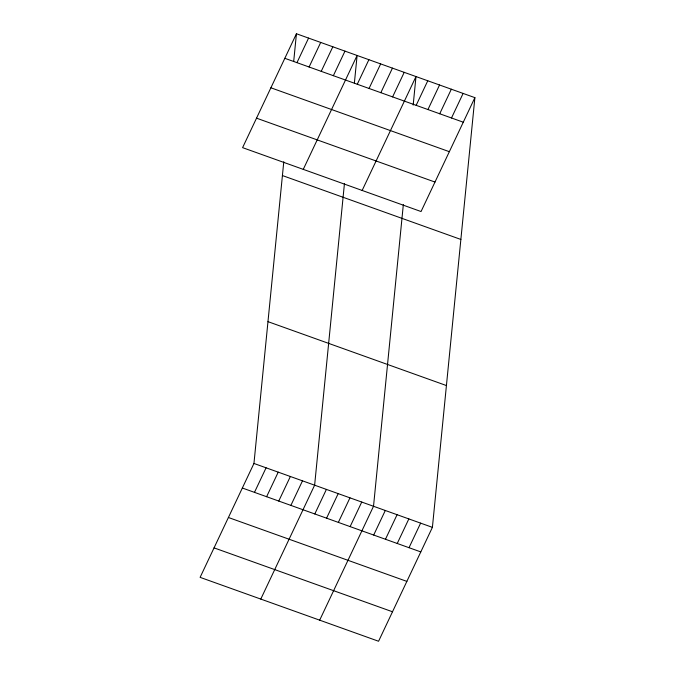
<?xml version="1.0" encoding="UTF-8"?>
<svg xmlns="http://www.w3.org/2000/svg" width="675" height="675" viewBox="0 0 675 675"><rect width="100%" height="100%" fill="white"/><g stroke="black" fill="none" stroke-linecap="round" stroke-linejoin="round"><path stroke-width="1.01" d="M474.888 97.647L421.048 211.537L242.595 147.648L296.435 33.75L474.888 97.647L432.405 527.352L378.565 641.25L200.112 577.353L253.952 463.463L283.778 161.764M293.709 61.324L296.435 33.75M344.452 183.49L314.626 485.182L260.786 599.079M354.383 83.05L357.109 55.477L303.269 169.366M403.338 204.576L373.52 506.267L319.68 620.165M413.176 105.114L415.994 76.562L362.154 190.451M296.958 62.657L308.568 38.095M309.091 67.002L320.701 42.441M321.224 71.347L332.834 46.786M333.357 75.693L344.967 51.131M357.277 84.248L368.887 59.687M369.048 88.467L380.658 63.906M380.827 92.686L392.437 68.124M392.605 96.905L404.215 72.343M416.163 105.334L427.773 80.772M427.942 109.553L439.552 84.991M254.475 492.362L266.085 467.809M439.72 113.771L451.33 89.21M266.617 496.707L278.227 472.146M451.499 117.99L463.109 93.428M278.75 501.053L290.36 476.491M290.883 505.398L302.493 480.836M314.795 513.962L326.405 489.4M326.573 518.181L338.183 493.619M338.352 522.399L349.962 497.838M350.131 526.61L361.741 502.048M373.688 535.047L385.298 510.486M385.467 539.266L397.077 514.704M397.238 543.476L408.848 518.923M409.016 547.695L420.626 523.133M284.825 58.312L463.278 122.2M270.886 87.792L449.339 151.681M256.525 118.167L434.978 182.056M282.412 175.551L460.865 239.448M267.975 321.654L446.428 385.552M253.952 463.463L432.405 527.352M242.342 488.017L420.795 551.914M228.412 517.497L406.865 581.394M214.051 547.872L392.504 611.769"/></g></svg>
